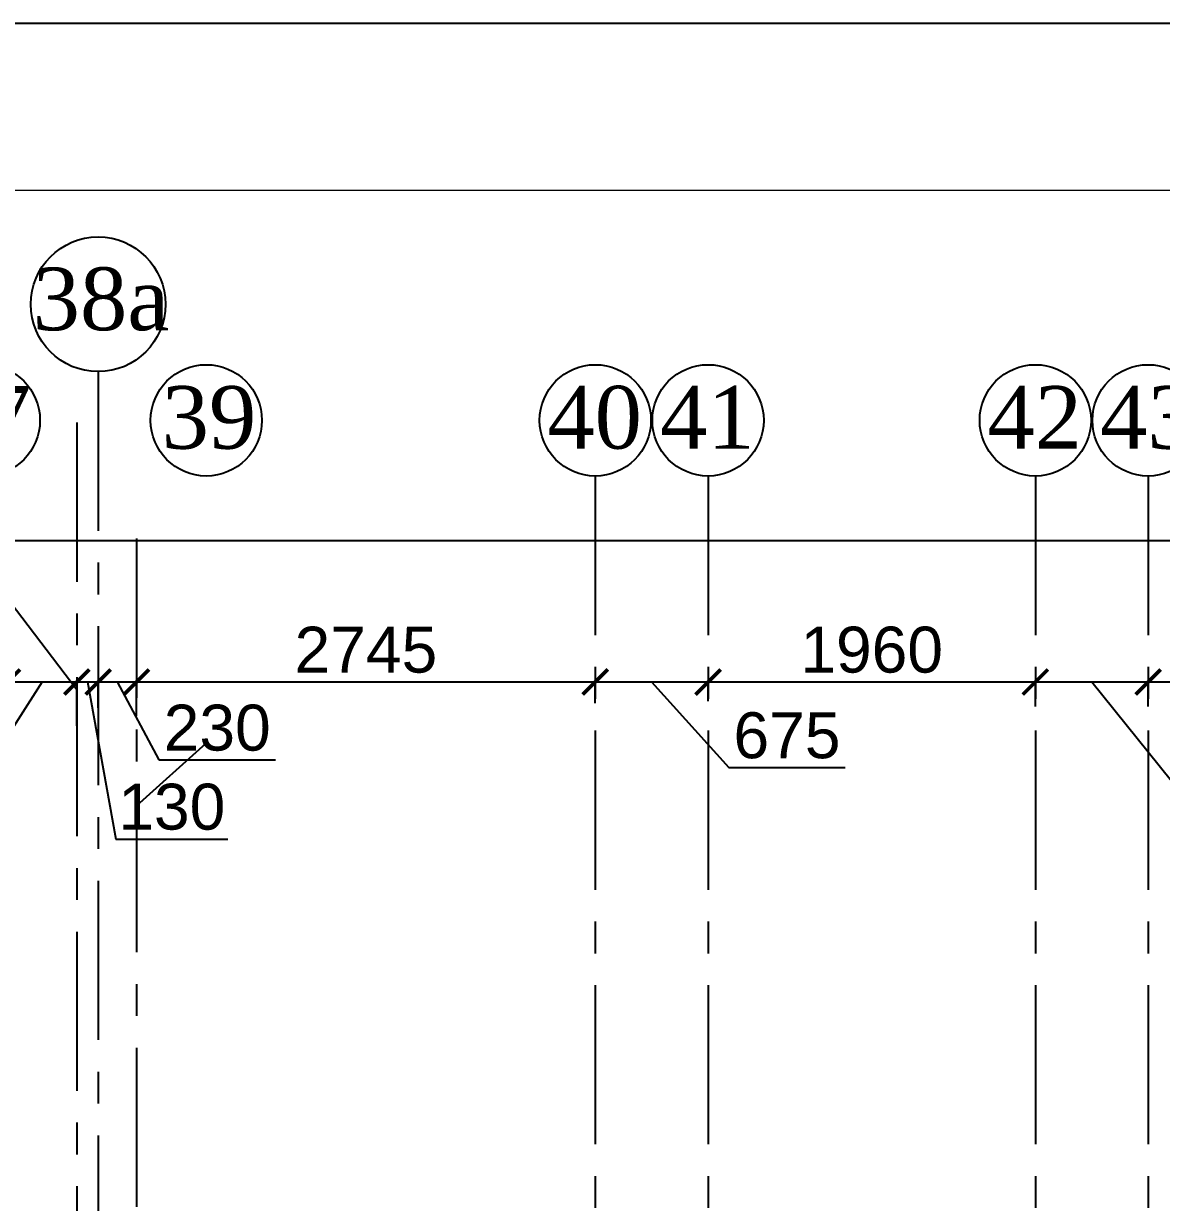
# Model space of a CAD drawing. Header units: inches. Extents: x -1898 to 127651, y -195120 to -109120.
# Drawn here: x 51007 to 57821, y -116178 to -109120 of the extents above; entities that cross this region are included whole.
import ezdxf

# ---------------------------------------------------------------- set-up
doc = ezdxf.new("R2010")
doc.units = ezdxf.units.IN
doc.header["$MEASUREMENT"] = 0
doc.linetypes.add('CENTER', pattern=[50.8, 31.75, -6.35, 6.35, -6.35])
for name, color, linetype in [('DIM', 251, 'Continuous'), ('GIRD CIR', 1, 'Continuous'), ('GIRD TEXT', 4, 'Continuous'), ('GRID', 8, 'CENTER'), ('GRID DIM', 4, 'Continuous')]:
    doc.layers.add(name, color=color, linetype=linetype)
doc.layers.add('JKEC COLHAT', color=2, linetype='Continuous', lineweight=20)
doc.styles.add('T200', font='sanss___.ttf', dxfattribs={"height": 275})
doc.styles.add('T400', font='romantic.ttf')
doc.dimstyles.new('T 300', dxfattribs={"dimtxt": 275, "dimasz": 150, "dimexe": 1, "dimexo": 0, "dimgap": 50, "dimtad": 1, "dimdec": 0, "dimrnd": 5, "dimdsep": 46, "dimtxsty": 'T200', "dimblk": 'ARCHTICK', "dimcen": 2.5, "dimdle": 1, "dimclrd": 5, "dimclre": 253, "dimclrt": 4, "dimadec": 0, "dimazin": 0, "dimtfac": 1, "dimtdec": 0, "dimtmove": 2, "dimatfit": 3, "dimfxl": 0, "dimarcsym": 0})

# ---------------------------------------------------------------- blocks, each defined once
blk = doc.blocks.new('_ARCHTICK')
at = {"color": 0, "linetype": 'ByBlock', "const_width": 0.15}
blk.add_lwpolyline([(-0.5, -0.5), (0.5, 0.5)], dxfattribs=at)
blk = doc.blocks.new('*D135')
at = {"layer": 'Defpoints', "color": 0}
for p in [(86396, -112214.8), (3327.4, -112439.4, 14.7), (86396, -112439.4, 14.7)]:
    blk.add_point(p, dxfattribs=at)
at = {"layer": 'GRID DIM', "color": 5, "lineweight": -2}
blk.add_line((3326.4, -112214.8), (86397, -112214.8), dxfattribs=at)
at = {"layer": 'GRID DIM', "color": 253, "lineweight": -2}
for p, q in [((3327.4, -112439.4), (3327.4, -112213.8)), ((86396, -112439.4), (86396, -112213.8))]:
    blk.add_line(p, q, dxfattribs=at)
at = {"layer": 'GRID DIM', "color": 5, "lineweight": -2, "xscale": 150, "yscale": 150, "zscale": 150, "rotation": 180}
blk.add_blockref('_ARCHTICK', (3327.4, -112214.8), dxfattribs=at)
at = {"layer": 'GRID DIM', "color": 5, "lineweight": -2, "xscale": 150, "yscale": 150, "zscale": 150}
blk.add_blockref('_ARCHTICK', (86396, -112214.8), dxfattribs=at)
at = {"layer": 'GRID DIM', "color": 4, "insert": (44861.7, -112022.9), "char_height": 275, "attachment_point": 5, "style": 'T200'}
blk.add_mtext('83070', dxfattribs=at)
blk = doc.blocks.new('*D174')
at = {"layer": 'Defpoints', "color": 0}
for p in [(51326, -113062.1), (50911, -113216.3, 14.7), (51326, -113325.2, 14.7)]:
    blk.add_point(p, dxfattribs=at)
at = {"layer": 'GRID DIM', "color": 5, "lineweight": -2}
for p, q in [((51118.5, -113062.1), (50791.8, -113569.3)), ((50910, -113062.1), (51327, -113062.1)), ((50791.8, -113569.3), (50089, -113569.3))]:
    blk.add_line(p, q, dxfattribs=at)
at = {"layer": 'GRID DIM', "color": 253, "lineweight": -2}
for p, q in [((50911, -113216.3), (50911, -113061.1)), ((51326, -113325.2), (51326, -113061.1))]:
    blk.add_line(p, q, dxfattribs=at)
at = {"layer": 'GRID DIM', "color": 5, "lineweight": -2, "xscale": 150, "yscale": 150, "zscale": 150, "rotation": 180}
blk.add_blockref('_ARCHTICK', (50911, -113062.1), dxfattribs=at)
at = {"layer": 'GRID DIM', "color": 5, "lineweight": -2, "xscale": 150, "yscale": 150, "zscale": 150}
blk.add_blockref('_ARCHTICK', (51326, -113062.1), dxfattribs=at)
at = {"layer": 'GRID DIM', "color": 4, "insert": (50440.4, -113377.6), "char_height": 275, "attachment_point": 5, "style": 'T200'}
blk.add_mtext('415', dxfattribs=at)
blk = doc.blocks.new('*D175')
at = {"layer": 'Defpoints', "color": 0}
for p in [(51453.9, -113062.1), (51453.9, -113216.3, 29.5), (51326, -113325.2, 14.7)]:
    blk.add_point(p, dxfattribs=at)
at = {"layer": 'GRID DIM', "color": 5, "lineweight": -2}
for p, q in [((51325, -113062.1), (51454.9, -113062.1)), ((51389.9, -113062.1), (51559, -114002.3)), ((51559, -114002.3), (52231.2, -114002.3))]:
    blk.add_line(p, q, dxfattribs=at)
at = {"layer": 'GRID DIM', "color": 253, "lineweight": -2}
for p, q in [((51326, -113325.2), (51326, -113061.1)), ((51453.9, -113216.3), (51453.9, -113061.1))]:
    blk.add_line(p, q, dxfattribs=at)
at = {"layer": 'GRID DIM', "color": 5, "lineweight": -2, "xscale": 150, "yscale": 150, "zscale": 150, "rotation": 180}
blk.add_blockref('_ARCHTICK', (51326, -113062.1), dxfattribs=at)
at = {"layer": 'GRID DIM', "color": 5, "lineweight": -2, "xscale": 150, "yscale": 150, "zscale": 150}
blk.add_blockref('_ARCHTICK', (51453.9, -113062.1), dxfattribs=at)
at = {"layer": 'GRID DIM', "color": 4, "insert": (51895.1, -113810.4), "char_height": 275, "attachment_point": 5, "style": 'T200'}
blk.add_mtext('130', dxfattribs=at)
blk = doc.blocks.new('*D176')
at = {"layer": 'Defpoints', "color": 0}
for p in [(51683.9, -113062.1), (51453.9, -113216.3, 29.5), (51683.9, -113265.5, 14.7)]:
    blk.add_point(p, dxfattribs=at)
at = {"layer": 'GRID DIM', "color": 5, "lineweight": -2}
for p, q in [((51452.9, -113062.1), (51684.9, -113062.1)), ((51568.9, -113062.1), (51818, -113529.1)), ((51818, -113529.1), (52516.3, -113529.1))]:
    blk.add_line(p, q, dxfattribs=at)
at = {"layer": 'GRID DIM', "color": 253, "lineweight": -2}
for p, q in [((51453.9, -113216.3), (51453.9, -113061.1)), ((51683.9, -113265.5), (51683.9, -113061.1))]:
    blk.add_line(p, q, dxfattribs=at)
at = {"layer": 'GRID DIM', "color": 5, "lineweight": -2, "xscale": 150, "yscale": 150, "zscale": 150, "rotation": 180}
blk.add_blockref('_ARCHTICK', (51453.9, -113062.1), dxfattribs=at)
at = {"layer": 'GRID DIM', "color": 5, "lineweight": -2, "xscale": 150, "yscale": 150, "zscale": 150}
blk.add_blockref('_ARCHTICK', (51683.9, -113062.1), dxfattribs=at)
at = {"layer": 'GRID DIM', "color": 4, "insert": (52167.1, -113337.3), "char_height": 275, "attachment_point": 5, "style": 'T200'}
blk.add_mtext('230', dxfattribs=at)
blk = doc.blocks.new('*D177')
at = {"layer": 'Defpoints', "color": 0}
for p in [(54431, -113062.1), (54431, -113188.8, 14.7), (51683.9, -113265.5, 14.7)]:
    blk.add_point(p, dxfattribs=at)
at = {"layer": 'GRID DIM', "color": 5, "lineweight": -2}
blk.add_line((51682.9, -113062.1), (54432, -113062.1), dxfattribs=at)
at = {"layer": 'GRID DIM', "color": 253, "lineweight": -2}
for p, q in [((51683.9, -113265.5), (51683.9, -113061.1)), ((54431, -113188.8), (54431, -113061.1))]:
    blk.add_line(p, q, dxfattribs=at)
at = {"layer": 'GRID DIM', "color": 5, "lineweight": -2, "xscale": 150, "yscale": 150, "zscale": 150, "rotation": 180}
blk.add_blockref('_ARCHTICK', (51683.9, -113062.1), dxfattribs=at)
at = {"layer": 'GRID DIM', "color": 5, "lineweight": -2, "xscale": 150, "yscale": 150, "zscale": 150}
blk.add_blockref('_ARCHTICK', (54431, -113062.1), dxfattribs=at)
at = {"layer": 'GRID DIM', "color": 4, "insert": (53057.4, -112870.5), "char_height": 275, "attachment_point": 5, "style": 'T200'}
blk.add_mtext('2745', dxfattribs=at)
blk = doc.blocks.new('*D178')
at = {"layer": 'Defpoints', "color": 0}
for p in [(55106, -113062.1), (54431, -113188.8, 14.7), (55106, -113177.5, 14.7)]:
    blk.add_point(p, dxfattribs=at)
at = {"layer": 'GRID DIM', "color": 5, "lineweight": -2}
for p, q in [((54430, -113062.1), (55107, -113062.1)), ((54768.5, -113062.1), (55230, -113574.8)), ((55230, -113574.8), (55927.5, -113574.8))]:
    blk.add_line(p, q, dxfattribs=at)
at = {"layer": 'GRID DIM', "color": 253, "lineweight": -2}
for p, q in [((54431, -113188.8), (54431, -113061.1)), ((55106, -113177.5), (55106, -113061.1))]:
    blk.add_line(p, q, dxfattribs=at)
at = {"layer": 'GRID DIM', "color": 5, "lineweight": -2, "xscale": 150, "yscale": 150, "zscale": 150, "rotation": 180}
blk.add_blockref('_ARCHTICK', (54431, -113062.1), dxfattribs=at)
at = {"layer": 'GRID DIM', "color": 5, "lineweight": -2, "xscale": 150, "yscale": 150, "zscale": 150}
blk.add_blockref('_ARCHTICK', (55106, -113062.1), dxfattribs=at)
at = {"layer": 'GRID DIM', "color": 4, "insert": (55578.8, -113383), "char_height": 275, "attachment_point": 5, "style": 'T200'}
blk.add_mtext('675', dxfattribs=at)
blk = doc.blocks.new('*D179')
at = {"layer": 'Defpoints', "color": 0}
for p in [(57066, -113062.1), (55106, -113177.5, 14.7), (57066, -113209.7, 14.7)]:
    blk.add_point(p, dxfattribs=at)
at = {"layer": 'GRID DIM', "color": 5, "lineweight": -2}
blk.add_line((55105, -113062.1), (57067, -113062.1), dxfattribs=at)
at = {"layer": 'GRID DIM', "color": 253, "lineweight": -2}
for p, q in [((55106, -113177.5), (55106, -113061.1)), ((57066, -113209.7), (57066, -113061.1))]:
    blk.add_line(p, q, dxfattribs=at)
at = {"layer": 'GRID DIM', "color": 5, "lineweight": -2, "xscale": 150, "yscale": 150, "zscale": 150, "rotation": 180}
blk.add_blockref('_ARCHTICK', (55106, -113062.1), dxfattribs=at)
at = {"layer": 'GRID DIM', "color": 5, "lineweight": -2, "xscale": 150, "yscale": 150, "zscale": 150}
blk.add_blockref('_ARCHTICK', (57066, -113062.1), dxfattribs=at)
at = {"layer": 'GRID DIM', "color": 4, "insert": (56086, -112870.3), "char_height": 275, "attachment_point": 5, "style": 'T200'}
blk.add_mtext('1960', dxfattribs=at)
blk = doc.blocks.new('*D180')
at = {"layer": 'Defpoints', "color": 0}
for p in [(57741, -113062.1), (57066, -113209.7, 14.7), (57741, -113209.7, 14.7)]:
    blk.add_point(p, dxfattribs=at)
at = {"layer": 'GRID DIM', "color": 5, "lineweight": -2}
for p, q in [((57065, -113062.1), (57742, -113062.1)), ((57403.5, -113062.1), (57946.8, -113736.1)), ((57946.8, -113736.1), (58644.3, -113736.1))]:
    blk.add_line(p, q, dxfattribs=at)
at = {"layer": 'GRID DIM', "color": 253, "lineweight": -2}
for p, q in [((57066, -113209.7), (57066, -113061.1)), ((57741, -113209.7), (57741, -113061.1))]:
    blk.add_line(p, q, dxfattribs=at)
at = {"layer": 'GRID DIM', "color": 5, "lineweight": -2, "xscale": 150, "yscale": 150, "zscale": 150, "rotation": 180}
blk.add_blockref('_ARCHTICK', (57066, -113062.1), dxfattribs=at)
at = {"layer": 'GRID DIM', "color": 5, "lineweight": -2, "xscale": 150, "yscale": 150, "zscale": 150}
blk.add_blockref('_ARCHTICK', (57741, -113062.1), dxfattribs=at)
at = {"layer": 'GRID DIM', "color": 4, "insert": (58295.6, -113544.3), "char_height": 275, "attachment_point": 5, "style": 'T200'}
blk.add_mtext('675', dxfattribs=at)
blk = doc.blocks.new('*D181')
at = {"layer": 'Defpoints', "color": 0}
for p in [(58990.8, -113062.1), (58990.8, -113198.5, 14.7), (57741, -113209.7, 14.7)]:
    blk.add_point(p, dxfattribs=at)
at = {"layer": 'GRID DIM', "color": 5, "lineweight": -2}
blk.add_line((57740, -113062.1), (58991.8, -113062.1), dxfattribs=at)
at = {"layer": 'GRID DIM', "color": 253, "lineweight": -2}
for p, q in [((57741, -113209.7), (57741, -113061.1)), ((58990.8, -113198.5), (58990.8, -113061.1))]:
    blk.add_line(p, q, dxfattribs=at)
at = {"layer": 'GRID DIM', "color": 5, "lineweight": -2, "xscale": 150, "yscale": 150, "zscale": 150, "rotation": 180}
blk.add_blockref('_ARCHTICK', (57741, -113062.1), dxfattribs=at)
at = {"layer": 'GRID DIM', "color": 5, "lineweight": -2, "xscale": 150, "yscale": 150, "zscale": 150}
blk.add_blockref('_ARCHTICK', (58990.8, -113062.1), dxfattribs=at)
at = {"layer": 'GRID DIM', "color": 4, "insert": (58365.9, -112870.5), "char_height": 275, "attachment_point": 5, "style": 'T200'}
blk.add_mtext('1250', dxfattribs=at)

msp = doc.modelspace()

# ---------------------------------------------------------------- linework, layer by layer
at = {"layer": 'Defpoints', "ltscale": 0.2}
msp.add_lwpolyline([(-1898.4, -195120.3), (120101.6, -195120.3), (120101.6, -109120.3), (-1898.4, -109120.3)], close=True, dxfattribs=at)
at = {"layer": 'DIM'}
for p, q in [((51326, -113108.6, 14.7), (50928.1, -112584.8, 14.7)), ((51683.9, -113803.3, 14.7), (52101.6, -113428.6, 14.7))]:
    msp.add_line(p, q, dxfattribs=at)
at = {"layer": 'GIRD CIR'}
for centre, radius in [((51453.9, -110801, 29.5), 403.2), ((50772.5, -111495.7, 14.7), 333.3), ((52101.6, -111495.7, 14.7), 333.3), ((54431, -111495.7, 14.7), 333.3), ((55106, -111495.7, 14.7), 333.3), ((57066, -111495.7, 14.7), 333.3), ((57741, -111495.7, 14.7), 333.3)]:
    msp.add_circle(centre, radius, dxfattribs=at)
at = {"layer": 'GRID', "ltscale": 30}
for p, q in [((51453.9, -111204.2, 29.5), (51453.9, -143550.6, 29.5)), ((51326, -111509.1, 14.7), (51326, -143550.6, 14.7)), ((54431, -111829.1, 14.7), (54431, -143550.6, 14.7)), ((55106, -111829.1, 14.7), (55106, -143550.6, 14.7)), ((57066, -111829.1, 14.7), (57066, -143550.6, 14.7)), ((57741, -111829.1, 14.7), (57741, -143550.6, 14.7)), ((51683.9, -112203.8, 14.7), (51683.9, -143550.6, 14.7))]:
    msp.add_line(p, q, dxfattribs=at)
at = {"layer": 'JKEC COLHAT', "ltscale": 0.2}
msp.add_lwpolyline([(-898.4, -194120.3), (119101.6, -194120.3), (119101.6, -110120.3), (-898.4, -110120.3)], close=True, dxfattribs=at)

# ---------------------------------------------------------------- texts
at = {"layer": 'GIRD TEXT', "ltscale": 7, "style": 'T400'}
for s, p in [('38a', (51062, -110955.9)), ('37', (50485.5, -111665.1)), ('39', (51834.6, -111665.1)), ('40', (54144, -111665.1)), ('41', (54819, -111665.1)), ('42', (56779, -111665.1)), ('43', (57454, -111665.1))]:
    msp.add_text(s, height=375, dxfattribs=at).set_placement(p)

# ---------------------------------------------------------------- dimensions: what is measured, and where the dimension line sits
at = {"layer": 'GRID DIM'}
for base, p1, p2, picture, middle in [((86396, -112214.8), (3327.4, -112439.4, 14.7), (86396, -112439.4, 14.7), '*D135', (44861.7, -112022.9)), ((54431, -113062.1), (51683.9, -113265.5, 14.7), (54431, -113188.8, 14.7), '*D177', (53057.4, -112870.5)), ((57066, -113062.1), (55106, -113177.5, 14.7), (57066, -113209.7, 14.7), '*D179', (56086, -112870.3)), ((58990.8, -113062.1), (57741, -113209.7, 14.7), (58990.8, -113198.5, 14.7), '*D181', (58365.9, -112870.5))]:
    dim = msp.add_linear_dim(base=base, p1=p1, p2=p2, dimstyle='T 300', dxfattribs=at)
    dim.commit()
    dim.dimension.update_dxf_attribs({"geometry": picture, "text_midpoint": middle})
for base, p1, p2, picture, middle in [((51326, -113062.1), (50911, -113216.3, 14.7), (51326, -113325.2, 14.7), '*D174', (50741.8, -113569.3)), ((51453.9, -113062.1), (51326, -113325.2, 14.7), (51453.9, -113216.3, 29.5), '*D175', (51609, -114002.3)), ((51683.9, -113062.1), (51453.9, -113216.3, 29.5), (51683.9, -113265.5, 14.7), '*D176', (51868, -113529.1)), ((55106, -113062.1), (54431, -113188.8, 14.7), (55106, -113177.5, 14.7), '*D178', (55280, -113574.8)), ((57741, -113062.1), (57066, -113209.7, 14.7), (57741, -113209.7, 14.7), '*D180', (57996.8, -113736.1))]:
    dim = msp.add_linear_dim(base=base, p1=p1, p2=p2, dimstyle='T 300', override={"dimtmove": 1}, dxfattribs=at)
    dim.commit()
    dim.dimension.update_dxf_attribs({"geometry": picture, "text_midpoint": middle, "dimtype": 160})

doc.saveas('drawing.dxf')
